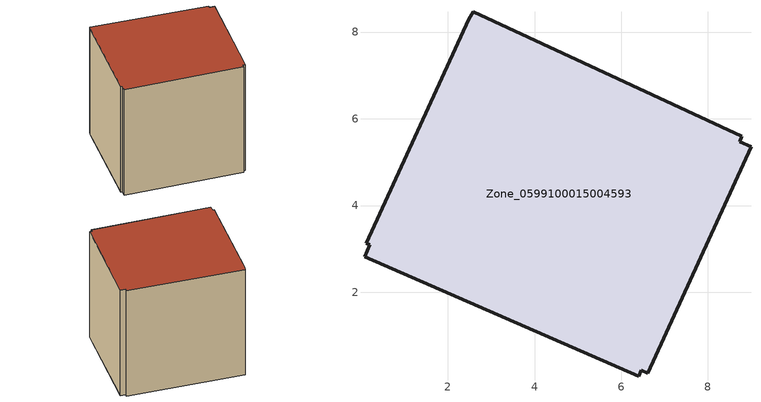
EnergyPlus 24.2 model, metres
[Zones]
Zone_0599100015004593
 floor ground (C_G): 6.46,0.2 6.41,0.06 0.08,2.82 0.2,3.1 0.12,3.13 2.48,8.3 2.59,8.47 8.78,5.59 8.73,5.47 8.99,5.35 6.61,0.13 z0.84
 wall outside (C_F): 6.46,0.2 6.61,0.13 8.99,5.35 8.73,5.47 8.78,5.59 2.59,8.47 2.48,8.3 0.12,3.13 0.2,3.1 0.08,2.82 6.41,0.06 6.46,0.2 z0.84:7.95
 roof outside (C_R): 6.41,0.06 6.46,0.2 6.61,0.13 8.99,5.35 8.73,5.47 8.78,5.59 2.59,8.47 2.48,8.3 0.12,3.13 0.2,3.1 0.08,2.82 z7.95
[BUILDING]
Pand.0599100015004593: North Axis=0; Terrain=City; Loads Convergence Tolerance Value=0.04; Temperature Convergence Tolerance Value=0.4; Solar Distribution=FullExterior; Maximum Number of Warmup Days=25; Minimum Number of Warmup Days=1
[Site:Location]
Rotterdam.The.Hague.AP_ZH_NLD Design_Conditions: Latitude=51.96; Longitude=4.45; Time Zone=1; Elevation=-4.5
[SITE:GROUNDTEMPERATURE:BUILDINGSURFACE]
18, 18, 18, 18, 18, 18, 18, 18, 18, 18, 18, 18
[MATERIAL] Thermal Absorptance=0.9; Solar Absorptance=0.7; Visible Absorptance=0.7
Name | Roughness | Thickness | Conductivity | Density | Specific Heat
G.TI.1965-1974 | MediumSmooth | 0.15 | 0.882353 | 540 | 1210
F.TI.1965-1974 | Rough | 0.3 | 0.697674 | 1920 | 840
R.TI.1965-1974 | MediumRough | 0.2 | 0.232558 | 1500 | 1000
[CONSTRUCTION]
C_G: G.TI.1965-1974
C_F: F.TI.1965-1974
C_R: R.TI.1965-1974
[ZONE]
Zone_0599100015004593: Type=1; Multiplier=1; Ceiling Height=Autocalculate; Volume=Autocalculate; Floor Area=autocalculate; Part of Total Floor Area=Yes
[ZONEINFILTRATION:DESIGNFLOWRATE]
Infil_Zone_0599100015004593: Zone or ZoneList or Space or SpaceList=Zone_0599100015004593; Schedule=AlwaysOn; Design Flow Rate Calculation Method=Flow/Area; Flow Rate per Floor Area=0.003; Constant Term Coefficient=1; Temperature Term Coefficient=0; Velocity Term Coefficient=0; Velocity Squared Term Coefficient=0
[HVACTEMPLATE:ZONE:IDEALLOADSAIRSYSTEM]
Zone_0599100015004593: Maximum Heating Supply Air Temperature=50; Minimum Cooling Supply Air Temperature=13; Maximum Heating Supply Air Humidity Ratio=0.0156; Minimum Cooling Supply Air Humidity Ratio=0.0077; Heating Limit=NoLimit; Cooling Limit=NoLimit; Dehumidification Control Type=ConstantSensibleHeatRatio; Cooling Sensible Heat Ratio=0.7; Dehumidification Setpoint=60; Humidification Control Type=None; Humidification Setpoint=30; Outdoor Air Method=None; Outdoor Air Flow Rate per Person=0.00944; Outdoor Air Flow Rate per Zone Floor Area=0; Outdoor Air Flow Rate per Zone=0; Demand Controlled Ventilation Type=None; Outdoor Air Economizer Type=NoEconomizer; Heat Recovery Type=None; Sensible Heat Recovery Effectiveness=0.7; Latent Heat Recovery Effectiveness=0.65
[ZONECONTROL:THERMOSTAT]
ThermostatControl_Zone_0599100015004593: Zone or ZoneList=Zone_0599100015004593; Control Type Schedule=DualSetpointControlType; Control 1=Thermostat_Zone_0599100015004593; Temperature Difference Between Cutout And Setpoint=0
[THERMOSTATSETPOINT:DUALSETPOINT]
Thermostat_Zone_0599100015004593: Heating Setpoint Temperature Schedule=HeatingSetpoint_Zone_0599100015004593; Cooling Setpoint Temperature Schedule=CoolingSetpoint_Zone_0599100015004593
[SCHEDULE:COMPACT]
HeatingSetpoint_Zone_0599100015004593: Through: 12/31, For: AllDays, Until: 24:00, 21
CoolingSetpoint_Zone_0599100015004593: Through: 12/31, For: AllDays, Until: 24:00, 24
DualSetpointControlType: Through: 12/31, For: AllDays, Until: 24:00, 4
AlwaysOn: Through: 12/31, For: AllDays, Until: 24:00, 1
